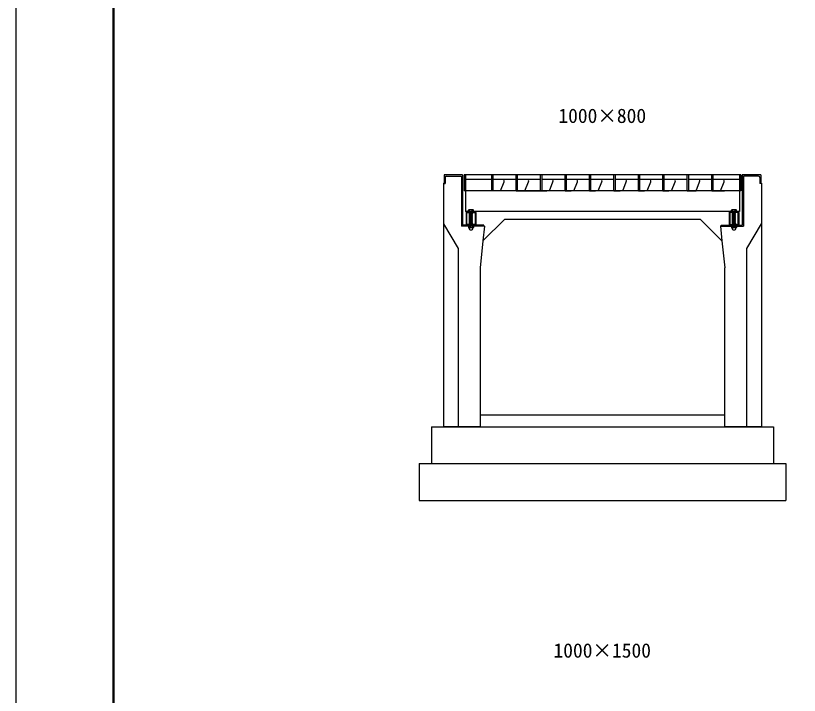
# Model space of a CAD drawing. Units: millimetres, scale not verified. Extents: x -16800 to 16800, y -5940 to 5940.
# Drawn here: x -16800 to -13594, y -2857 to -79 of the extents above; entities that cross this region are included whole.
import ezdxf
from ezdxf.enums import TextEntityAlignment as Align

# ---------------------------------------------------------------- set-up
doc = ezdxf.new("R2010")
doc.units = ezdxf.units.MM
doc.header["$LTSCALE"] = 20
doc.linetypes.add('DOTTED', pattern=[1.75, 0.25, -1.5])
for name, color, linetype, lineweight in [('0-1_Defpoints', 5, 'Continuous', 25), ('0-2_HATCH', 6, 'Continuous', 25), ('0-5_OUTLINE', 3, 'Continuous', 25), ('0-6_TXT', 7, 'Continuous', 25), ('0-7_WAKU', 3, 'Continuous', 25)]:
    doc.layers.add(name, color=color, linetype=linetype, lineweight=lineweight)
doc.styles.add('ＭＳ ゴシック', font='')
doc.styles.get('ＭＳ ゴシック').set_extended_font_data('MS Gothic')

msp = doc.modelspace()

# ---------------------------------------------------------------- linework, layer by layer
at = {"layer": '0-1_Defpoints'}
msp.add_lwpolyline([(-16800, -5940), (0, -5940), (0, 5940), (-16800, 5940)], close=True, dxfattribs=at)
at = {"layer": '0-2_HATCH'}
for p, q in [((-15037.5, -734.35), (-14976, -734.35)), ((-14976, -734.35), (-14976, -939.35)), ((-14971.5, -729.85), (-14971.5, -934.85)), ((-14959.5, -729.85), (-14959.5, -879.85)), ((-14852.5, -794.85), (-14852.5, -729.85)), ((-14846.5, -794.85), (-14846.5, -729.85)), ((-14752.5, -794.85), (-14752.5, -729.85)), ((-14746.5, -794.85), (-14746.5, -729.85)), ((-14652.5, -794.85), (-14652.5, -729.85)), ((-14646.5, -794.85), (-14646.5, -729.85)), ((-14552.5, -794.85), (-14552.5, -729.85)), ((-14546.5, -794.85), (-14546.5, -729.85)), ((-14452.5, -794.85), (-14452.5, -729.85)), ((-14446.5, -794.85), (-14446.5, -729.85)), ((-14352.5, -794.85), (-14352.5, -729.85)), ((-14346.5, -794.85), (-14346.5, -729.85)), ((-14252.5, -794.85), (-14252.5, -729.85)), ((-14246.5, -794.85), (-14246.5, -729.85)), ((-14152.5, -794.85), (-14152.5, -729.85)), ((-14146.5, -794.85), (-14146.5, -729.85)), ((-14052.5, -794.85), (-14052.5, -729.85)), ((-14046.5, -794.85), (-14046.5, -729.85)), ((-13952.5, -794.85), (-13952.5, -729.85)), ((-13946.5, -794.85), (-13946.5, -729.85)), ((-13839.5, -729.85), (-13839.5, -879.85)), ((-13833.5, -729.85), (-13833.5, -794.85)), ((-13827.5, -729.85), (-13827.5, -934.85)), ((-13823, -734.35), (-13823, -939.35)), ((-13761.5, -734.35), (-13823, -734.35)), ((-15047.5, -764.85), (-15043, -764.85)), ((-15043, -739.85), (-15043, -764.85)), ((-14852.5, -748.84), (-14959.5, -748.84)), ((-14752.5, -748.84), (-14846.5, -748.84)), ((-14816.5, -794.84), (-14801.93, -758.42)), ((-14652.5, -748.84), (-14746.5, -748.84)), ((-14716.5, -794.84), (-14701.93, -758.42)), ((-14552.5, -748.84), (-14646.5, -748.84)), ((-14616.5, -794.84), (-14601.93, -758.42)), ((-14452.5, -748.84), (-14546.5, -748.84)), ((-14516.5, -794.84), (-14501.93, -758.42)), ((-14352.5, -748.84), (-14446.5, -748.84)), ((-14416.5, -794.84), (-14401.93, -758.42)), ((-14252.5, -748.84), (-14346.5, -748.84)), ((-14316.5, -794.84), (-14301.93, -758.42)), ((-14152.5, -748.84), (-14246.5, -748.84)), ((-14216.5, -794.84), (-14201.93, -758.42)), ((-14052.5, -748.84), (-14146.5, -748.84)), ((-14116.5, -794.84), (-14101.93, -758.42)), ((-13952.5, -748.84), (-14046.5, -748.84)), ((-13839.5, -748.85), (-13946.5, -748.85)), ((-13916.5, -794.85), (-13901.93, -758.42)), ((-13756, -739.85), (-13756, -764.85)), ((-13751.5, -764.85), (-13756, -764.85)), ((-13833.5, -794.85), (-14965.5, -794.85)), ((-14752.5, -794.85), (-14627.5, -794.85)), ((-14552.5, -794.85), (-14527.5, -794.85)), ((-14452.5, -794.85), (-14427.5, -794.85)), ((-14352.5, -794.85), (-14327.5, -794.85)), ((-14252.5, -794.85), (-14227.5, -794.85)), ((-14152.5, -794.85), (-14127.5, -794.85)), ((-14052.5, -794.85), (-14027.5, -794.85)), ((-13952.5, -794.85), (-13911.5, -794.85)), ((-13946.5, -794.85), (-13900.5, -794.85)), ((-13839.5, -879.85), (-14959.5, -879.85)), ((-14957.5, -882.85), (-14957.5, -931.85)), ((-14954.5, -879.85), (-14920.5, -879.85)), ((-14946, -872.34), (-14948, -873.84)), ((-14948, -879.84), (-14948, -873.84)), ((-14927, -879.85), (-14948, -879.84)), ((-14947.67, -873.57), (-14946, -872.34)), ((-14929, -872.35), (-14946, -872.34)), ((-14944, -879.85), (-14931, -879.84)), ((-14944, -880.85), (-14943, -879.85)), ((-14943, -881.85), (-14944, -880.85)), ((-14944, -882.85), (-14943, -881.85)), ((-14943, -883.85), (-14944, -882.85)), ((-14944, -884.85), (-14943, -883.85)), ((-14931, -883.85), (-14944, -884.85)), ((-14943, -885.85), (-14944, -884.85)), ((-14944, -886.85), (-14943, -885.85)), ((-14931, -885.85), (-14944, -886.85)), ((-14943, -887.84), (-14944, -886.85)), ((-14944, -888.85), (-14943, -887.84)), ((-14931, -887.84), (-14944, -888.85)), ((-14943, -889.85), (-14944, -888.85)), ((-14944, -890.85), (-14943, -889.85)), ((-14931, -889.85), (-14944, -890.85)), ((-14943, -891.84), (-14944, -890.85)), ((-14931, -891.84), (-14944, -892.85)), ((-14944, -892.85), (-14943, -891.84)), ((-14931, -893.85), (-14944, -894.85)), ((-14943, -895.84), (-14944, -894.85)), ((-14944, -896.84), (-14943, -895.84)), ((-14931, -895.85), (-14944, -896.85)), ((-14943, -897.84), (-14944, -896.84)), ((-14943, -879.85), (-14943, -873.84)), ((-14932, -879.85), (-14932, -873.84)), ((-14932, -880.85), (-14931, -879.85)), ((-14931, -881.85), (-14932, -880.85)), ((-14932, -884.85), (-14931, -883.85)), ((-14931, -885.85), (-14932, -884.85)), ((-14932, -886.85), (-14931, -885.85)), ((-14931, -887.84), (-14932, -886.85)), ((-14932, -888.85), (-14931, -887.84)), ((-14931, -889.85), (-14932, -888.85)), ((-14932, -892.85), (-14931, -891.84)), ((-14931, -893.85), (-14932, -892.85)), ((-14932, -894.85), (-14931, -893.85)), ((-14931, -895.84), (-14932, -894.85)), ((-14932, -896.85), (-14931, -895.85)), ((-14932, -896.85), (-14931, -897.85)), ((-14927.32, -873.57), (-14929, -872.35)), ((-14927, -879.85), (-14927, -873.84)), ((-14917.5, -882.85), (-14917.5, -931.85)), ((-13881.5, -882.85), (-13881.5, -931.85)), ((-13844.5, -879.85), (-13878.5, -879.85)), ((-13870, -872.34), (-13872, -873.84)), ((-13872, -879.84), (-13872, -873.84)), ((-13851, -879.85), (-13872, -879.84)), ((-13871.67, -873.57), (-13870, -872.34)), ((-13853, -872.35), (-13870, -872.34)), ((-13868, -879.85), (-13855, -879.84)), ((-13868, -880.85), (-13867, -879.85)), ((-13867, -881.85), (-13868, -880.85)), ((-13868, -882.85), (-13867, -881.85)), ((-13867, -883.85), (-13868, -882.85)), ((-13868, -884.85), (-13867, -883.85)), ((-13855, -883.85), (-13868, -884.85)), ((-13867, -885.85), (-13868, -884.85)), ((-13868, -886.85), (-13867, -885.85)), ((-13855, -885.85), (-13868, -886.85)), ((-13867, -887.84), (-13868, -886.85)), ((-13868, -888.85), (-13867, -887.84)), ((-13855, -887.84), (-13868, -888.85)), ((-13867, -889.85), (-13868, -888.85)), ((-13868, -890.85), (-13867, -889.85)), ((-13855, -889.85), (-13868, -890.85)), ((-13867, -891.84), (-13868, -890.85)), ((-13855, -891.84), (-13868, -892.85)), ((-13868, -892.85), (-13867, -891.84)), ((-13855, -893.85), (-13868, -894.85)), ((-13867, -895.84), (-13868, -894.85)), ((-13868, -896.84), (-13867, -895.84)), ((-13855, -895.85), (-13868, -896.85)), ((-13867, -897.84), (-13868, -896.84)), ((-13867, -879.85), (-13867, -873.84)), ((-13856, -879.85), (-13856, -873.84)), ((-13856, -880.85), (-13855, -879.85)), ((-13855, -881.85), (-13856, -880.85)), ((-13856, -884.85), (-13855, -883.85)), ((-13855, -885.85), (-13856, -884.85)), ((-13856, -886.85), (-13855, -885.85)), ((-13855, -887.84), (-13856, -886.85)), ((-13856, -888.85), (-13855, -887.84)), ((-13855, -889.85), (-13856, -888.85)), ((-13856, -892.85), (-13855, -891.84)), ((-13855, -893.85), (-13856, -892.85)), ((-13856, -894.85), (-13855, -893.85)), ((-13855, -895.84), (-13856, -894.85)), ((-13856, -896.85), (-13855, -895.85)), ((-13856, -896.85), (-13855, -897.85)), ((-13851.33, -873.57), (-13853, -872.35)), ((-13851, -879.85), (-13851, -873.84)), ((-13841.5, -882.85), (-13841.5, -931.85)), ((-14931, -897.84), (-14944, -898.84)), ((-14944, -898.84), (-14943, -897.84)), ((-14943, -899.84), (-14944, -898.84)), ((-14931, -899.84), (-14944, -900.84)), ((-14944, -900.84), (-14943, -899.84)), ((-14943, -901.84), (-14944, -900.84)), ((-14931, -901.84), (-14944, -902.84)), ((-14944, -902.84), (-14943, -901.84)), ((-14943, -903.84), (-14944, -902.84)), ((-14931, -903.84), (-14944, -904.84)), ((-14944, -904.84), (-14943, -903.84)), ((-14943, -905.84), (-14944, -904.84)), ((-14931, -905.84), (-14944, -906.84)), ((-14944, -906.84), (-14943, -905.84)), ((-14943, -907.84), (-14944, -906.84)), ((-14931, -907.84), (-14944, -908.84)), ((-14944, -908.84), (-14943, -907.84)), ((-14943, -909.84), (-14944, -908.84)), ((-14931, -909.84), (-14944, -910.84)), ((-14944, -910.84), (-14943, -909.84)), ((-14943, -911.84), (-14944, -910.84)), ((-14931, -911.84), (-14944, -912.84)), ((-14944, -912.84), (-14943, -911.84)), ((-14943, -913.84), (-14944, -912.84)), ((-14931, -913.84), (-14944, -914.84)), ((-14944, -914.84), (-14943, -913.84)), ((-14943, -915.84), (-14944, -914.84)), ((-14931, -915.84), (-14944, -916.84)), ((-14944, -916.84), (-14943, -915.84)), ((-14943, -917.84), (-14944, -916.84)), ((-14931, -917.84), (-14944, -918.84)), ((-14944, -918.84), (-14943, -917.84)), ((-14943, -919.84), (-14944, -918.84)), ((-14931, -919.84), (-14944, -920.84)), ((-14944, -920.84), (-14943, -919.84)), ((-14943, -921.84), (-14944, -920.84)), ((-14931, -921.84), (-14944, -922.84)), ((-14944, -922.84), (-14943, -921.84)), ((-14943, -923.84), (-14944, -922.84)), ((-14931, -923.85), (-14944, -924.85)), ((-14944, -924.85), (-14943, -923.85)), ((-14943, -925.85), (-14944, -924.85)), ((-14930.99, -925.85), (-14943.99, -926.85)), ((-14943.99, -926.85), (-14942.99, -925.85)), ((-14942.99, -927.85), (-14943.99, -926.85)), ((-14930.99, -927.85), (-14943.99, -928.85)), ((-14943.99, -928.85), (-14942.99, -927.85)), ((-14942.99, -929.85), (-14943.99, -928.85)), ((-14932, -898.84), (-14931, -897.84)), ((-14932, -898.84), (-14931, -899.84)), ((-14932, -900.84), (-14931, -899.84)), ((-14932, -900.84), (-14931, -901.84)), ((-14932, -902.84), (-14931, -901.84)), ((-14932, -902.84), (-14931, -903.84)), ((-14932, -904.84), (-14931, -903.84)), ((-14932, -904.84), (-14931, -905.84)), ((-14932, -906.84), (-14931, -905.84)), ((-14932, -906.84), (-14931, -907.84)), ((-14932, -908.84), (-14931, -907.84)), ((-14932, -908.84), (-14931, -909.84)), ((-14932, -910.84), (-14931, -909.84)), ((-14932, -910.84), (-14931, -911.84)), ((-14932, -912.84), (-14931, -911.84)), ((-14932, -912.84), (-14931, -913.84)), ((-14932, -914.84), (-14931, -913.84)), ((-14932, -914.84), (-14931, -915.84)), ((-14932, -916.84), (-14931, -915.84)), ((-14932, -916.84), (-14931, -917.84)), ((-14932, -918.84), (-14931, -917.84)), ((-14932, -918.84), (-14931, -919.85)), ((-14932, -920.84), (-14931, -919.84)), ((-14932, -920.84), (-14931, -921.84)), ((-14932, -922.84), (-14931, -921.84)), ((-14932, -922.84), (-14930.99, -923.85)), ((-14932, -924.85), (-14931, -923.85)), ((-14932, -924.85), (-14930.99, -925.85)), ((-14931.99, -926.85), (-14930.99, -925.85)), ((-14931.99, -926.85), (-14930.99, -927.85)), ((-14931.99, -928.85), (-14930.99, -927.85)), ((-14931.99, -928.85), (-14930.99, -929.85)), ((-13855, -897.84), (-13868, -898.84)), ((-13868, -898.84), (-13867, -897.84)), ((-13867, -899.84), (-13868, -898.84)), ((-13855, -899.84), (-13868, -900.84)), ((-13868, -900.84), (-13867, -899.84)), ((-13867, -901.84), (-13868, -900.84)), ((-13855, -901.84), (-13868, -902.84)), ((-13868, -902.84), (-13867, -901.84)), ((-13867, -903.84), (-13868, -902.84)), ((-13855, -903.84), (-13868, -904.84)), ((-13868, -904.84), (-13867, -903.84)), ((-13867, -905.84), (-13868, -904.84)), ((-13855, -905.84), (-13868, -906.84)), ((-13868, -906.84), (-13867, -905.84)), ((-13867, -907.84), (-13868, -906.84)), ((-13855, -907.84), (-13868, -908.84)), ((-13868, -908.84), (-13867, -907.84)), ((-13867, -909.84), (-13868, -908.84)), ((-13855, -909.84), (-13868, -910.84)), ((-13868, -910.84), (-13867, -909.84)), ((-13867, -911.84), (-13868, -910.84)), ((-13855, -911.84), (-13868, -912.84)), ((-13868, -912.84), (-13867, -911.84)), ((-13867, -913.84), (-13868, -912.84)), ((-13855, -913.84), (-13868, -914.84)), ((-13868, -914.84), (-13867, -913.84)), ((-13867, -915.84), (-13868, -914.84)), ((-13855, -915.84), (-13868, -916.84)), ((-13868, -916.84), (-13867, -915.84)), ((-13867, -917.84), (-13868, -916.84)), ((-13855, -917.84), (-13868, -918.84)), ((-13868, -918.84), (-13867, -917.84)), ((-13867, -919.84), (-13868, -918.84)), ((-13855, -919.84), (-13868, -920.84)), ((-13868, -920.84), (-13867, -919.84)), ((-13867, -921.84), (-13868, -920.84)), ((-13855, -921.84), (-13868, -922.84)), ((-13868, -922.84), (-13867, -921.84)), ((-13867, -923.84), (-13868, -922.84)), ((-13855, -923.85), (-13868, -924.85)), ((-13868, -924.85), (-13867, -923.85)), ((-13867, -925.85), (-13868, -924.85)), ((-13854.99, -925.85), (-13867.99, -926.85)), ((-13867.99, -926.85), (-13866.99, -925.85)), ((-13866.99, -927.85), (-13867.99, -926.85)), ((-13854.99, -927.85), (-13867.99, -928.85)), ((-13867.99, -928.85), (-13866.99, -927.85)), ((-13866.99, -929.85), (-13867.99, -928.85)), ((-13856, -898.84), (-13855, -897.84)), ((-13856, -898.84), (-13855, -899.84)), ((-13856, -900.84), (-13855, -899.84)), ((-13856, -900.84), (-13855, -901.84)), ((-13856, -902.84), (-13855, -901.84)), ((-13856, -902.84), (-13855, -903.84)), ((-13856, -904.84), (-13855, -903.84)), ((-13856, -904.84), (-13855, -905.84)), ((-13856, -906.84), (-13855, -905.84)), ((-13856, -906.84), (-13855, -907.84)), ((-13856, -908.84), (-13855, -907.84)), ((-13856, -908.84), (-13855, -909.84)), ((-13856, -910.84), (-13855, -909.84)), ((-13856, -910.84), (-13855, -911.84)), ((-13856, -912.84), (-13855, -911.84)), ((-13856, -912.84), (-13855, -913.84)), ((-13856, -914.84), (-13855, -913.84)), ((-13856, -914.84), (-13855, -915.84)), ((-13856, -916.84), (-13855, -915.84)), ((-13856, -916.84), (-13855, -917.84)), ((-13856, -918.84), (-13855, -917.84)), ((-13856, -918.84), (-13855, -919.85)), ((-13856, -920.84), (-13855, -919.84)), ((-13856, -920.84), (-13855, -921.84)), ((-13856, -922.84), (-13855, -921.84)), ((-13856, -922.84), (-13855, -923.85)), ((-13856, -924.85), (-13855, -923.85)), ((-13856, -924.85), (-13854.99, -925.85)), ((-13855.99, -926.85), (-13854.99, -925.85)), ((-13855.99, -926.85), (-13854.99, -927.85)), ((-13855.99, -928.85), (-13854.99, -927.85)), ((-13855.99, -928.85), (-13854.99, -929.85)), ((-14954.5, -934.85), (-14920.5, -934.85)), ((-14946.84, -939.35), (-14947.71, -939.99)), ((-14947.71, -939.99), (-14947.7, -945.18)), ((-14946.01, -946.15), (-14947.7, -945.18)), ((-14928.16, -939.34), (-14946.84, -939.35)), ((-14946.01, -946.47), (-14946.01, -946.15)), ((-14928.99, -946.15), (-14946.01, -946.15)), ((-14928.99, -946.47), (-14946.01, -946.47)), ((-14930.99, -929.85), (-14943.99, -930.85)), ((-14943.99, -930.85), (-14942.99, -929.85)), ((-14942.99, -931.85), (-14943.99, -930.85)), ((-14943.99, -932.85), (-14942.99, -931.85)), ((-14942.99, -933.85), (-14943.99, -932.85)), ((-14943.99, -938.85), (-14942.99, -937.85)), ((-14943.5, -939.35), (-14943.99, -938.85)), ((-14943.98, -934.86), (-14942.98, -933.86)), ((-14942.98, -935.86), (-14943.98, -934.86)), ((-14943.98, -936.86), (-14942.98, -935.86)), ((-14942.98, -937.86), (-14943.98, -936.86)), ((-14942.6, -939.99), (-14942.6, -945.18)), ((-14932.4, -939.99), (-14932.4, -945.18)), ((-14931.99, -930.85), (-14930.99, -929.85)), ((-14931.99, -930.85), (-14930.99, -931.85)), ((-14931.99, -932.85), (-14930.99, -931.85)), ((-14931.99, -932.85), (-14930.98, -933.86)), ((-14931.99, -938.85), (-14930.99, -937.85)), ((-14931.99, -938.85), (-14931.5, -939.35)), ((-14931.98, -934.86), (-14930.98, -933.86)), ((-14931.98, -934.86), (-14930.98, -935.86)), ((-14931.98, -936.86), (-14930.98, -935.86)), ((-14931.98, -936.86), (-14930.98, -937.86)), ((-14928.99, -946.15), (-14927.29, -945.18)), ((-14928.99, -946.47), (-14928.99, -946.15)), ((-14928.16, -939.34), (-14927.29, -939.99)), ((-14927.29, -939.99), (-14927.29, -945.18)), ((-14882.45, -939.35), (-14888.39, -998.73)), ((-13916.55, -939.35), (-13910.61, -998.73)), ((-13844.5, -934.85), (-13878.5, -934.85)), ((-13870.84, -939.35), (-13871.71, -939.99)), ((-13871.71, -939.99), (-13871.71, -945.18)), ((-13870.01, -946.15), (-13871.71, -945.18)), ((-13852.16, -939.34), (-13870.84, -939.35)), ((-13870.01, -946.47), (-13870.01, -946.15)), ((-13852.99, -946.15), (-13870.01, -946.15)), ((-13852.99, -946.47), (-13870.01, -946.47)), ((-13854.99, -929.85), (-13867.99, -930.85)), ((-13867.99, -930.85), (-13866.99, -929.85)), ((-13866.99, -931.85), (-13867.99, -930.85)), ((-13867.99, -932.85), (-13866.99, -931.85)), ((-13866.99, -933.85), (-13867.99, -932.85)), ((-13867.99, -934.86), (-13866.99, -933.86)), ((-13866.99, -935.86), (-13867.99, -934.86)), ((-13867.99, -938.85), (-13866.99, -937.85)), ((-13867.5, -939.35), (-13867.99, -938.85)), ((-13867.98, -936.86), (-13866.98, -935.86)), ((-13866.98, -937.86), (-13867.98, -936.86)), ((-13866.6, -939.99), (-13866.6, -945.18)), ((-13856.4, -939.99), (-13856.4, -945.18)), ((-13855.99, -930.85), (-13854.99, -929.85)), ((-13855.99, -930.85), (-13854.99, -931.85)), ((-13855.99, -932.85), (-13854.99, -931.85)), ((-13855.99, -932.85), (-13854.98, -933.86)), ((-13855.99, -938.85), (-13854.99, -937.85)), ((-13855.99, -938.85), (-13855.5, -939.35)), ((-13855.98, -934.86), (-13854.98, -933.86)), ((-13855.98, -934.86), (-13854.98, -935.86)), ((-13855.98, -936.86), (-13854.98, -935.86)), ((-13855.98, -936.86), (-13854.98, -937.86)), ((-13852.99, -946.15), (-13851.29, -945.18)), ((-13852.99, -946.47), (-13852.99, -946.15)), ((-13852.16, -939.34), (-13851.29, -939.99)), ((-13851.29, -939.99), (-13851.29, -945.18))]:
    msp.add_line(p, q, dxfattribs=at)
at = {"layer": '0-2_HATCH', "linetype": 'DOTTED'}
for p, q in [((-14931, -879.85), (-14944, -880.85)), ((-14931, -881.85), (-14944, -882.85)), ((-13855, -879.85), (-13868, -880.85)), ((-13855, -881.85), (-13868, -882.85)), ((-14930.99, -931.85), (-14943.99, -932.85)), ((-14930.99, -937.85), (-14943.99, -938.85)), ((-14930.98, -933.86), (-14943.98, -934.86)), ((-14930.98, -935.86), (-14943.98, -936.86)), ((-14943.5, -939.35), (-14931.5, -939.35)), ((-13854.99, -931.85), (-13867.99, -932.85)), ((-13854.98, -933.86), (-13867.99, -934.86)), ((-13854.99, -937.85), (-13867.99, -938.85)), ((-13854.98, -935.86), (-13867.98, -936.86)), ((-13867.5, -939.35), (-13855.5, -939.35))]:
    msp.add_line(p, q, dxfattribs=at)
at = {"layer": '0-2_HATCH'}
for points in [[(-13833.5, -729.85), (-14965.5, -729.85), (-14965.5, -794.85)], [(-14046.5, -794.84), (-14016.5, -794.84), (-14001.93, -758.42)], [(-14944, -894.85), (-14943, -893.85), (-14944, -892.85)], [(-14931, -883.85), (-14932, -882.85), (-14931, -881.85)], [(-14931, -891.84), (-14932, -890.84), (-14931, -889.85)], [(-13868, -894.85), (-13867, -893.85), (-13868, -892.85)], [(-13855, -883.85), (-13856, -882.85), (-13855, -881.85)], [(-13855, -891.84), (-13856, -890.84), (-13855, -889.85)], [(-14882.45, -939.35), (-14884.5, -939.35), (-14976, -939.35)], [(-14884.5, -939.35), (-14884.5, -934.85), (-14971.5, -934.85)], [(-13916.55, -939.35), (-13914.5, -939.35), (-13823, -939.35)], [(-13914.5, -939.35), (-13914.5, -934.85), (-13827.5, -934.85)]]:
    msp.add_lwpolyline(points, dxfattribs=at)
for points in [[(-14920.7, -883.05), (-14920.7, -931.65), (-14954.3, -931.65), (-14954.3, -883.05)], [(-13878.3, -883.05), (-13878.3, -931.65), (-13844.7, -931.65), (-13844.7, -883.05)]]:
    msp.add_lwpolyline(points, close=True, dxfattribs=at)
for centre, radius, start, end in [((-15037.5, -739.85), 5.5, 90, 180), ((-13761.5, -739.85), 5.5, 0, 90), ((-14811.12, -754.74), 9.9, 338.19859, 36.58107), ((-14711.12, -754.74), 9.9, 338.19859, 36.58107), ((-14611.12, -754.74), 9.9, 338.19859, 36.58107), ((-14511.12, -754.74), 9.9, 338.19859, 36.58107), ((-14411.12, -754.74), 9.9, 338.19859, 36.58107), ((-14311.12, -754.74), 9.9, 338.19859, 36.58107), ((-14211.12, -754.74), 9.9, 338.19859, 36.58107), ((-14111.12, -754.74), 9.9, 338.19859, 36.58107), ((-14011.12, -754.74), 9.9, 338.19859, 36.58107), ((-13911.12, -754.75), 9.9, 338.19859, 36.58107), ((-14954.5, -882.85), 3, 90, 180), ((-14945.5, -876.47), 3.62, 46.39563, 133.60437), ((-14937.5, -888.47), 15.62, 69.39075, 110.60925), ((-14929.5, -876.47), 3.62, 46.39563, 133.60437), ((-14920.5, -882.85), 3, 0, 90), ((-13878.5, -882.85), 3, 90, 180), ((-13869.5, -876.47), 3.62, 46.39563, 133.60437), ((-13861.5, -888.47), 15.62, 69.39075, 110.60925), ((-13853.5, -876.47), 3.62, 46.39563, 133.60437), ((-13844.5, -882.85), 3, 0, 90), ((-14954.5, -931.85), 3, 180, 270), ((-14945.15, -944.69), 5.35, 61.49832, 118.50684), ((-14945.15, -940.48), 5.35, 241.49843, 298.50089), ((-14937.5, -946.47), 8.19, 180, 359.99995), ((-14937.5, -959.76), 20.42, 75.52621, 104.47362), ((-14937.5, -925.41), 20.42, 255.52638, 284.47374), ((-14929.85, -944.69), 5.35, 61.49231, 118.50169), ((-14929.85, -940.48), 5.35, 241.49989, 298.5), ((-14920.5, -931.85), 3, 270, 0), ((-13878.5, -931.85), 3, 180, 270), ((-13869.15, -944.69), 5.35, 61.49832, 118.50684), ((-13869.15, -940.48), 5.35, 241.49843, 298.50089), ((-13861.5, -946.47), 8.19, 180, 359.99995), ((-13861.5, -959.76), 20.42, 75.52621, 104.47362), ((-13861.5, -925.41), 20.42, 255.52638, 284.47374), ((-13853.85, -944.69), 5.35, 61.49231, 118.50169), ((-13853.85, -940.48), 5.35, 241.49989, 298.5), ((-13844.5, -931.85), 3, 270, 0)]:
    msp.add_arc(centre, radius, start, end, dxfattribs=at)
at = {"layer": '0-5_OUTLINE'}
for p, q in [((-14971.5, -729.85), (-15047.5, -729.85)), ((-15047.5, -729.85), (-15047.5, -762.85)), ((-13751.5, -729.85), (-13827.5, -729.85)), ((-13751.5, -729.85), (-13751.5, -762.85)), ((-15049.5, -762.85), (-15049.5, -1759.85)), ((-15049.5, -762.85), (-15047.5, -762.85)), ((-13749.5, -762.85), (-13751.5, -762.85)), ((-13749.5, -762.85), (-13749.5, -1759.85)), ((-14799.5, -909.85), (-13999.5, -909.85)), ((-13999.5, -909.85), (-13910.61, -998.73)), ((-15049.5, -929.85), (-14989.5, -1029.85)), ((-13809.5, -1029.85), (-13749.5, -929.85)), ((-13910.61, -998.73), (-13899.5, -1109.85)), ((-14989.5, -1029.85), (-14989.5, -1759.85)), ((-13809.5, -1759.85), (-13809.5, -1029.85)), ((-14899.5, -1109.85), (-14899.5, -1759.85)), ((-13899.5, -1759.85), (-13899.5, -1109.85)), ((-14899.5, -1709.85), (-13899.5, -1709.85)), ((-15099.5, -1759.85), (-15099.5, -1909.85)), ((-15099.5, -1759.85), (-13699.5, -1759.85)), ((-14899.5, -1759.85), (-15049.5, -1759.85)), ((-13749.5, -1759.85), (-13899.5, -1759.85)), ((-13699.5, -1759.85), (-13699.5, -1909.85)), ((-15149.5, -1909.85), (-15149.5, -2059.85)), ((-15149.5, -1909.85), (-13649.5, -1909.85)), ((-13649.5, -1909.85), (-13649.5, -2059.85)), ((-15149.5, -2059.85), (-13649.5, -2059.85))]:
    msp.add_line(p, q, dxfattribs=at)
msp.add_lwpolyline([(-14799.5, -909.85), (-14888.39, -998.73), (-14899.5, -1109.85)], dxfattribs=at)
at = {"layer": '0-7_WAKU', "lineweight": 50}
msp.add_lwpolyline([(-16400, -5540), (-400, -5540), (-400, 5540), (-16400, 5540)], close=True, dxfattribs=at)

# ---------------------------------------------------------------- texts
at = {"layer": '0-6_TXT', "style": 'ＭＳ ゴシック'}
for s, p in [('1000×800', (-14580, -534.84)), ('1000×1500', (-14600, -2720.35))]:
    msp.add_text(s, height=58.65, dxfattribs=at).set_placement(p, align=Align.BOTTOM_LEFT)

doc.saveas('drawing.dxf')
